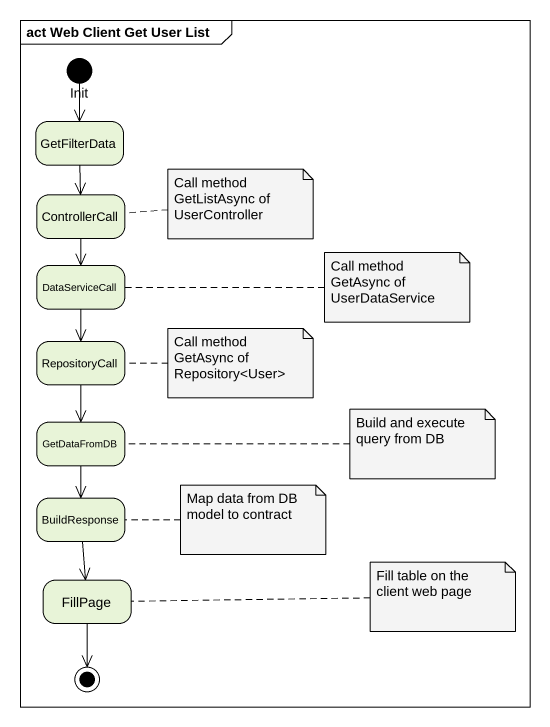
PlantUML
@startuml
mainframe act Web Client Get User List
hide empty description
state Init <<start>>
state GetFilterData
state ControllerCall
state DataServiceCall
state RepositoryCall
state GetDataFromDB
state BuildResponse
state FillPage
Init --> GetFilterData
GetFilterData --> ControllerCall
ControllerCall --> DataServiceCall
DataServiceCall --> RepositoryCall
RepositoryCall --> GetDataFromDB
GetDataFromDB --> BuildResponse
BuildResponse --> FillPage
FillPage --> [*]
note right of ControllerCall : Call method GetListAsync of UserController
note right of DataServiceCall : Call method GetAsync of UserDataService
note right of RepositoryCall : Call method GetAsync of Repository<User>
note right of GetDataFromDB : Build and execute query from DB
note right of BuildResponse : Map data from DB model to contract
note right of FillPage : Fill table on the client web page
@enduml
